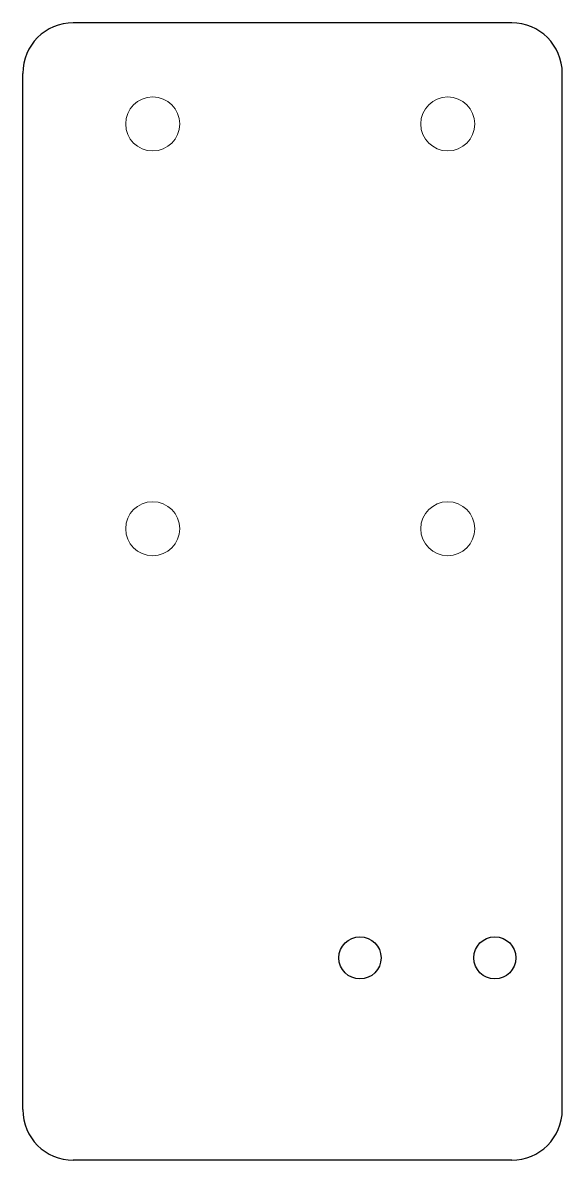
# Model space of a CAD drawing. Header units: millimetres. Extents: x 857.8 to 889.8, y 507.6 to 575.
import ezdxf

# ---------------------------------------------------------------- set-up
doc = ezdxf.new("R2010")
doc.units = ezdxf.units.MM
doc.layers.add('SLD-0', color=179, linetype='Continuous')

msp = doc.modelspace()

# ---------------------------------------------------------------- linework, layer by layer
at = {"layer": 'SLD-0'}
for p, q in [((886.83, 574.996), (860.83, 574.996)), ((857.83, 510.553), (857.83, 571.996)), ((889.83, 510.553), (889.83, 571.996)), ((886.83, 507.553), (860.83, 507.553))]:
    msp.add_line(p, q, dxfattribs=at)
at = {"layer": 'SLD-0', "color": 179, "linetype": 'Continuous', "lineweight": 15}
for centre in [(865.538, 568.996), (883.038, 568.996), (865.538, 544.996), (883.038, 544.996)]:
    msp.add_circle(centre, 1.6, dxfattribs=at)
at = {"layer": 'SLD-0', "color": 179, "linetype": 'Continuous'}
for centre in [(877.83, 519.553), (885.83, 519.553)]:
    msp.add_circle(centre, 1.25, dxfattribs=at)
at = {"layer": 'SLD-0'}
for centre, start, end in [((860.83, 571.996), 90, 180), ((886.83, 571.996), 0, 90), ((860.83, 510.553), 180, 270), ((886.83, 510.553), 270, 0)]:
    msp.add_arc(centre, 3, start, end, dxfattribs=at)

doc.saveas('drawing.dxf')
